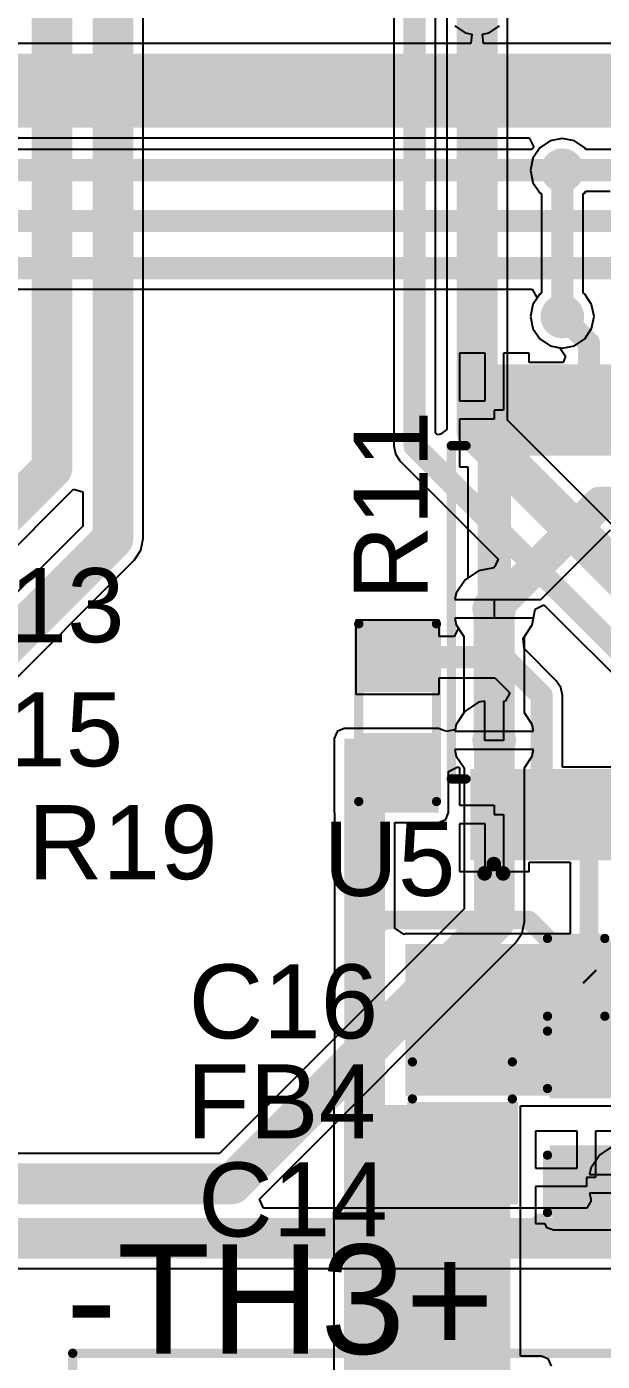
# Model space of a CAD drawing. Header units: millimetres. Extents: x -0.25 to 4.68, y -0.29 to 2.93.
# Drawn here: x 2.084 to 2.395, y 0.409 to 1.129 of the extents above; entities that cross this region are included whole.
import ezdxf

# ---------------------------------------------------------------- set-up
doc = ezdxf.new("R2010")
doc.units = ezdxf.units.MM
doc.header["$MEASUREMENT"] = 0
for name, color, linetype in [('BottomLayer', 5, 'Continuous'), ('BottomSolder', 6, 'Continuous'), ('Mechanical1', 6, 'Continuous'), ('MultiLayer', 9, 'Continuous'), ('PadHoleLayer', 156, 'Continuous'), ('TopLayer', 1, 'Continuous'), ('TopOverlay', 2, 'Continuous'), ('TopPaste', 8, 'Continuous'), ('TopSolder', 216, 'Continuous'), ('ViaHoleLayer', 16, 'Continuous')]:
    doc.layers.add(name, color=color, linetype=linetype)
doc.styles.add('Arial', font='', dxfattribs={"height": 0.2})
doc.styles.get('Arial').set_extended_font_data('Arial')

# ---------------------------------------------------------------- blocks, each defined once
blk = doc.blocks.new('HA0200500000G_28')
at = {"layer": 'BottomLayer'}
h = blk.add_hatch(color=5, dxfattribs=at)
edge = h.paths.add_edge_path()
edge.add_arc((-0.1, 0.15), 0.05118, 0, 360)
h = blk.add_hatch(color=5, dxfattribs=at)
edge = h.paths.add_edge_path()
edge.add_arc((0.1, 0.15), 0.05118, 0, 360)
blk.add_hatch(color=5, dxfattribs=at).paths.add_polyline_path([(-0.15118, -0.09882), (-0.04882, -0.09882), (-0.04882, -0.20118), (-0.15118, -0.20118)])
h = blk.add_hatch(color=5, dxfattribs=at)
edge = h.paths.add_edge_path()
edge.add_arc((0.1, -0.15), 0.05118, 0, 360)
at = {"layer": 'BottomSolder'}
h = blk.add_hatch(color=6, dxfattribs=at)
edge = h.paths.add_edge_path()
edge.add_arc((-0.1, 0.15), 0.05518, 0, 360)
h = blk.add_hatch(color=6, dxfattribs=at)
edge = h.paths.add_edge_path()
edge.add_arc((0.1, 0.15), 0.05518, 0, 360)
blk.add_hatch(color=6, dxfattribs=at).paths.add_polyline_path([(-0.15518, -0.09482), (-0.04482, -0.09482), (-0.04482, -0.20518), (-0.15518, -0.20518)])
h = blk.add_hatch(color=6, dxfattribs=at)
edge = h.paths.add_edge_path()
edge.add_arc((0.1, -0.15), 0.05518, 0, 360)
at = {"layer": 'MultiLayer'}
h = blk.add_hatch(color=9, dxfattribs=at)
edge = h.paths.add_edge_path()
edge.add_arc((-0.1, 0.15), 0.05118, 0, 360)
h = blk.add_hatch(color=9, dxfattribs=at)
edge = h.paths.add_edge_path()
edge.add_arc((0.1, 0.15), 0.05118, 0, 360)
blk.add_hatch(color=9, dxfattribs=at).paths.add_polyline_path([(-0.15118, -0.09882), (-0.04882, -0.09882), (-0.04882, -0.20118), (-0.15118, -0.20118)])
h = blk.add_hatch(color=9, dxfattribs=at)
edge = h.paths.add_edge_path()
edge.add_arc((0.1, -0.15), 0.05118, 0, 360)
at = {"layer": 'PadHoleLayer'}
h = blk.add_hatch(color=156, dxfattribs=at)
edge = h.paths.add_edge_path()
edge.add_arc((-0.1, 0.15), 0.02559, 0, 360)
h = blk.add_hatch(color=156, dxfattribs=at)
edge = h.paths.add_edge_path()
edge.add_arc((0.1, 0.15), 0.02559, 0, 360)
h = blk.add_hatch(color=156, dxfattribs=at)
edge = h.paths.add_edge_path()
edge.add_arc((-0.1, -0.15), 0.02559, 0, 360)
h = blk.add_hatch(color=156, dxfattribs=at)
edge = h.paths.add_edge_path()
edge.add_arc((0.1, -0.15), 0.02559, 0, 360)
at = {"layer": 'TopLayer'}
h = blk.add_hatch(color=1, dxfattribs=at)
edge = h.paths.add_edge_path()
edge.add_arc((-0.1, 0.15), 0.05118, 0, 360)
h = blk.add_hatch(color=1, dxfattribs=at)
edge = h.paths.add_edge_path()
edge.add_arc((0.1, 0.15), 0.05118, 0, 360)
blk.add_hatch(color=1, dxfattribs=at).paths.add_polyline_path([(-0.15118, -0.09882), (-0.04882, -0.09882), (-0.04882, -0.20118), (-0.15118, -0.20118)])
h = blk.add_hatch(color=1, dxfattribs=at)
edge = h.paths.add_edge_path()
edge.add_arc((0.1, -0.15), 0.05118, 0, 360)
at = {"layer": 'TopSolder'}
h = blk.add_hatch(color=216, dxfattribs=at)
edge = h.paths.add_edge_path()
edge.add_arc((-0.1, 0.15), 0.05518, 0, 360)
h = blk.add_hatch(color=216, dxfattribs=at)
edge = h.paths.add_edge_path()
edge.add_arc((0.1, 0.15), 0.05518, 0, 360)
blk.add_hatch(color=216, dxfattribs=at).paths.add_polyline_path([(-0.15518, -0.09482), (-0.04482, -0.09482), (-0.04482, -0.20518), (-0.15518, -0.20518)])
h = blk.add_hatch(color=216, dxfattribs=at)
edge = h.paths.add_edge_path()
edge.add_arc((0.1, -0.15), 0.05518, 0, 360)
at = {"layer": 'TopOverlay', "const_width": 0.005}
for points in [[(-0.301, -0.21), (-0.301, 0.212)], [(-0.301, 0.212), (0.203, 0.212)], [(0.203, -0.315), (0.203, 0.212)], [(-0.301, -0.21), (-0.195, -0.21)], [(-0.195, -0.315), (-0.195, -0.21)], [(-0.195, -0.21), (0.203, -0.21)], [(-0.195, -0.315), (0.203, -0.315)]]:
    blk.add_lwpolyline(points, dxfattribs=at)
at = {"layer": 'TopOverlay', "const_width": 0.0025}
for points in [[(-0.30225, 0.212, 1), (-0.29975, 0.212, 1)], [(-0.30225, 0.212, 1), (-0.29975, 0.212, 1)], [(0.20175, 0.212, 1), (0.20425, 0.212, 1)], [(0.20175, 0.212, 1), (0.20425, 0.212, 1)], [(-0.30225, -0.21, 1), (-0.29975, -0.21, 1)], [(-0.30225, -0.21, 1), (-0.29975, -0.21, 1)], [(-0.19625, -0.21, 1), (-0.19375, -0.21, 1)], [(-0.19625, -0.21, 1), (-0.19375, -0.21, 1)], [(-0.19625, -0.21, 1), (-0.19375, -0.21, 1)], [(0.20175, -0.21, 1), (0.20425, -0.21, 1)], [(-0.19625, -0.315, 1), (-0.19375, -0.315, 1)], [(-0.19625, -0.315, 1), (-0.19375, -0.315, 1)], [(0.20175, -0.315, 1), (0.20425, -0.315, 1)], [(0.20175, -0.315, 1), (0.20425, -0.315, 1)]]:
    blk.add_lwpolyline(points, format="xyb", close=True, dxfattribs=at)
blk = doc.blocks.new('14_TSSOP_49')
at = {"layer": 'TopLayer'}
for points in [[(-0.12992, 0.08563), (-0.08858, 0.08563), (-0.08858, 0.06791), (-0.12992, 0.06791)], [(0.08858, 0.08563), (0.12992, 0.08563), (0.12992, 0.06791), (0.08858, 0.06791)], [(-0.12992, 0.06004), (-0.08858, 0.06004), (-0.08858, 0.04232), (-0.12992, 0.04232)], [(0.08858, 0.06004), (0.12992, 0.06004), (0.12992, 0.04232), (0.08858, 0.04232)], [(-0.12992, 0.03445), (-0.08858, 0.03445), (-0.08858, 0.01673), (-0.12992, 0.01673)], [(0.08858, 0.03445), (0.12992, 0.03445), (0.12992, 0.01673), (0.08858, 0.01673)], [(-0.12992, 0.00886), (-0.08858, 0.00886), (-0.08858, -0.00886), (-0.12992, -0.00886)], [(0.08858, 0.00886), (0.12992, 0.00886), (0.12992, -0.00886), (0.08858, -0.00886)], [(-0.12992, -0.01673), (-0.08858, -0.01673), (-0.08858, -0.03445), (-0.12992, -0.03445)], [(0.08858, -0.01673), (0.12992, -0.01673), (0.12992, -0.03445), (0.08858, -0.03445)], [(-0.12992, -0.04232), (-0.08858, -0.04232), (-0.08858, -0.06004), (-0.12992, -0.06004)], [(0.08858, -0.04232), (0.12992, -0.04232), (0.12992, -0.06004), (0.08858, -0.06004)], [(-0.12992, -0.06791), (-0.08858, -0.06791), (-0.08858, -0.08563), (-0.12992, -0.08563)], [(0.08858, -0.06791), (0.12992, -0.06791), (0.12992, -0.08563), (0.08858, -0.08563)]]:
    blk.add_hatch(color=1, dxfattribs=at).paths.add_polyline_path(points)
at = {"layer": 'TopOverlay'}
blk.add_hatch(color=2, dxfattribs=at).paths.add_polyline_path([(-0.08404, 0.068), (-0.07304, 0.068), (-0.07304, 0.086), (-0.08404, 0.086)])
at = {"layer": 'TopPaste'}
for points in [[(-0.12992, 0.08563), (-0.08858, 0.08563), (-0.08858, 0.06791), (-0.12992, 0.06791)], [(0.08858, 0.08563), (0.12992, 0.08563), (0.12992, 0.06791), (0.08858, 0.06791)], [(-0.12992, 0.06004), (-0.08858, 0.06004), (-0.08858, 0.04232), (-0.12992, 0.04232)], [(0.08858, 0.06004), (0.12992, 0.06004), (0.12992, 0.04232), (0.08858, 0.04232)], [(-0.12992, 0.03445), (-0.08858, 0.03445), (-0.08858, 0.01673), (-0.12992, 0.01673)], [(0.08858, 0.03445), (0.12992, 0.03445), (0.12992, 0.01673), (0.08858, 0.01673)], [(-0.12992, 0.00886), (-0.08858, 0.00886), (-0.08858, -0.00886), (-0.12992, -0.00886)], [(0.08858, 0.00886), (0.12992, 0.00886), (0.12992, -0.00886), (0.08858, -0.00886)], [(-0.12992, -0.01673), (-0.08858, -0.01673), (-0.08858, -0.03445), (-0.12992, -0.03445)], [(0.08858, -0.01673), (0.12992, -0.01673), (0.12992, -0.03445), (0.08858, -0.03445)], [(-0.12992, -0.04232), (-0.08858, -0.04232), (-0.08858, -0.06004), (-0.12992, -0.06004)], [(0.08858, -0.04232), (0.12992, -0.04232), (0.12992, -0.06004), (0.08858, -0.06004)], [(-0.12992, -0.06791), (-0.08858, -0.06791), (-0.08858, -0.08563), (-0.12992, -0.08563)], [(0.08858, -0.06791), (0.12992, -0.06791), (0.12992, -0.08563), (0.08858, -0.08563)]]:
    blk.add_hatch(color=8, dxfattribs=at).paths.add_polyline_path(points)
at = {"layer": 'TopSolder'}
for points in [[(-0.13392, 0.08963), (-0.08458, 0.08963), (-0.08458, 0.06391), (-0.13392, 0.06391)], [(0.08458, 0.08963), (0.13392, 0.08963), (0.13392, 0.06391), (0.08458, 0.06391)], [(-0.13392, 0.06404), (-0.08458, 0.06404), (-0.08458, 0.03832), (-0.13392, 0.03832)], [(0.08458, 0.06404), (0.13392, 0.06404), (0.13392, 0.03832), (0.08458, 0.03832)], [(-0.13392, 0.03845), (-0.08458, 0.03845), (-0.08458, 0.01273), (-0.13392, 0.01273)], [(0.08458, 0.03845), (0.13392, 0.03845), (0.13392, 0.01273), (0.08458, 0.01273)], [(-0.13392, 0.01286), (-0.08458, 0.01286), (-0.08458, -0.01286), (-0.13392, -0.01286)], [(0.08458, 0.01286), (0.13392, 0.01286), (0.13392, -0.01286), (0.08458, -0.01286)], [(-0.13392, -0.01273), (-0.08458, -0.01273), (-0.08458, -0.03845), (-0.13392, -0.03845)], [(0.08458, -0.01273), (0.13392, -0.01273), (0.13392, -0.03845), (0.08458, -0.03845)], [(-0.13392, -0.03832), (-0.08458, -0.03832), (-0.08458, -0.06404), (-0.13392, -0.06404)], [(0.08458, -0.03832), (0.13392, -0.03832), (0.13392, -0.06404), (0.08458, -0.06404)], [(-0.13392, -0.06391), (-0.08458, -0.06391), (-0.08458, -0.08963), (-0.13392, -0.08963)], [(0.08458, -0.06391), (0.13392, -0.06391), (0.13392, -0.08963), (0.08458, -0.08963)]]:
    blk.add_hatch(color=216, dxfattribs=at).paths.add_polyline_path(points)
at = {"layer": 'TopOverlay'}
for points, const_width in [([(-0.09, 0.1), (-0.09, 0.092)], 0.005), ([(-0.09, 0.1), (0.09, 0.1)], 0.005), ([(0.09, 0.1), (0.09, 0.092)], 0.005), ([(-0.141, 0.082), (-0.141, 0.072)], 0.00787), ([(-0.141, 0.082), (-0.136, 0.077)], 0.00787), ([(-0.136, 0.077), (-0.141, 0.072)], 0.00787), ([(-0.09, -0.092), (-0.09, -0.1)], 0.005), ([(0.09, -0.092), (0.09, -0.1)], 0.005), ([(-0.09, -0.1), (0.09, -0.1)], 0.005)]:
    blk.add_lwpolyline(points, dxfattribs=dict(at, const_width=const_width))
for points, const_width in [([(-0.09125, 0.1, 1), (-0.08875, 0.1, 1)], 0.0025), ([(-0.09125, 0.1, 1), (-0.08875, 0.1, 1)], 0.0025), ([(0.08875, 0.1, 1), (0.09125, 0.1, 1)], 0.0025), ([(0.08875, 0.1, 1), (0.09125, 0.1, 1)], 0.0025), ([(-0.09125, 0.092, 1), (-0.08875, 0.092, 1)], 0.0025), ([(0.08875, 0.092, 1), (0.09125, 0.092, 1)], 0.0025), ([(-0.14297, 0.082, 1), (-0.13903, 0.082, 1)], 0.00394), ([(-0.14297, 0.082, 1), (-0.13903, 0.082, 1)], 0.00394), ([(-0.13797, 0.077, 1), (-0.13403, 0.077, 1)], 0.00394), ([(-0.13797, 0.077, 1), (-0.13403, 0.077, 1)], 0.00394), ([(-0.14297, 0.072, 1), (-0.13903, 0.072, 1)], 0.00394), ([(-0.14297, 0.072, 1), (-0.13903, 0.072, 1)], 0.00394), ([(-0.09125, -0.092, 1), (-0.08875, -0.092, 1)], 0.0025), ([(0.08875, -0.092, 1), (0.09125, -0.092, 1)], 0.0025), ([(-0.09125, -0.1, 1), (-0.08875, -0.1, 1)], 0.0025), ([(-0.09125, -0.1, 1), (-0.08875, -0.1, 1)], 0.0025), ([(0.08875, -0.1, 1), (0.09125, -0.1, 1)], 0.0025), ([(0.08875, -0.1, 1), (0.09125, -0.1, 1)], 0.0025)]:
    blk.add_lwpolyline(points, format="xyb", close=True, dxfattribs=dict(at, const_width=const_width))
blk = doc.blocks.new('R___0603_89')
at = {"layer": 'TopLayer'}
for points in [[(-0.015, 0.0175), (-0.015, -0.0175), (-0.045, -0.0175), (-0.045, 0.0175)], [(0.045, 0.0175), (0.045, -0.0175), (0.015, -0.0175), (0.015, 0.0175)]]:
    blk.add_hatch(color=1, dxfattribs=at).paths.add_polyline_path(points)
at = {"layer": 'TopPaste'}
for points in [[(-0.015, 0.0175), (-0.015, -0.0175), (-0.045, -0.0175), (-0.045, 0.0175)], [(0.045, 0.0175), (0.045, -0.0175), (0.015, -0.0175), (0.015, 0.0175)]]:
    blk.add_hatch(color=8, dxfattribs=at).paths.add_polyline_path(points)
at = {"layer": 'TopSolder'}
for points in [[(-0.011, 0.0215), (-0.011, -0.0215), (-0.049, -0.0215), (-0.049, 0.0215)], [(0.049, 0.0215), (0.049, -0.0215), (0.011, -0.0215), (0.011, 0.0215)]]:
    blk.add_hatch(color=216, dxfattribs=at).paths.add_polyline_path(points)
at = {"layer": 'TopOverlay', "const_width": 0.005}
for points in [[(-0.048, 0.021), (0.048, 0.021)], [(-0.048, 0.021), (-0.048, -0.021)], [(0.048, 0.021), (0.048, -0.021)], [(-0.048, -0.021), (0.048, -0.021)]]:
    blk.add_lwpolyline(points, dxfattribs=at)
at = {"layer": 'TopOverlay', "const_width": 0.0025}
for points in [[(-0.04925, 0.021, 1), (-0.04675, 0.021, 1)], [(-0.04925, 0.021, 1), (-0.04675, 0.021, 1)], [(0.04675, 0.021, 1), (0.04925, 0.021, 1)], [(0.04675, 0.021, 1), (0.04925, 0.021, 1)], [(-0.04925, -0.021, 1), (-0.04675, -0.021, 1)], [(-0.04925, -0.021, 1), (-0.04675, -0.021, 1)], [(0.04675, -0.021, 1), (0.04925, -0.021, 1)], [(0.04675, -0.021, 1), (0.04925, -0.021, 1)]]:
    blk.add_lwpolyline(points, format="xyb", close=True, dxfattribs=at)
blk = doc.blocks.new('ZIO_101954_112')
at = {"layer": 'Mechanical1', "const_width": 0.005}
blk.add_lwpolyline([(-0.719, -1.74), (0.719, -1.74)], dxfattribs=at)
blk = doc.blocks.new('I___0805_131')
at = {"layer": 'TopLayer'}
for points in [[(-0.06299, 0.02598), (-0.01575, 0.02598), (-0.01575, -0.02598), (-0.06299, -0.02598)], [(0.01575, 0.02598), (0.06299, 0.02598), (0.06299, -0.02598), (0.01575, -0.02598)]]:
    blk.add_hatch(color=1, dxfattribs=at).paths.add_polyline_path(points)
at = {"layer": 'TopPaste'}
for points in [[(-0.06299, 0.02598), (-0.01575, 0.02598), (-0.01575, -0.02598), (-0.06299, -0.02598)], [(0.01575, 0.02598), (0.06299, 0.02598), (0.06299, -0.02598), (0.01575, -0.02598)]]:
    blk.add_hatch(color=8, dxfattribs=at).paths.add_polyline_path(points)
at = {"layer": 'TopSolder'}
for points in [[(-0.06699, 0.02998), (-0.01175, 0.02998), (-0.01175, -0.02998), (-0.06699, -0.02998)], [(0.01175, 0.02998), (0.06699, 0.02998), (0.06699, -0.02998), (0.01175, -0.02998)]]:
    blk.add_hatch(color=216, dxfattribs=at).paths.add_polyline_path(points)
at = {"layer": 'TopOverlay', "const_width": 0.005}
for points in [[(-0.01, 0.027), (0.01, 0.027)], [(-0.01, -0.027), (0.01, -0.027)]]:
    blk.add_lwpolyline(points, dxfattribs=at)
at = {"layer": 'TopOverlay', "const_width": 0.0025}
for points in [[(-0.01125, 0.027, 1), (-0.00875, 0.027, 1)], [(0.00875, 0.027, 1), (0.01125, 0.027, 1)], [(-0.01125, -0.027, 1), (-0.00875, -0.027, 1)], [(0.00875, -0.027, 1), (0.01125, -0.027, 1)]]:
    blk.add_lwpolyline(points, format="xyb", close=True, dxfattribs=at)
blk = doc.blocks.new('C___0603_201')
at = {"layer": 'TopLayer'}
for points in [[(-0.015, 0.0175), (-0.015, -0.0175), (-0.045, -0.0175), (-0.045, 0.0175)], [(0.045, 0.0175), (0.045, -0.0175), (0.015, -0.0175), (0.015, 0.0175)]]:
    blk.add_hatch(color=1, dxfattribs=at).paths.add_polyline_path(points)
at = {"layer": 'TopPaste'}
for points in [[(-0.015, 0.0175), (-0.015, -0.0175), (-0.045, -0.0175), (-0.045, 0.0175)], [(0.045, 0.0175), (0.045, -0.0175), (0.015, -0.0175), (0.015, 0.0175)]]:
    blk.add_hatch(color=8, dxfattribs=at).paths.add_polyline_path(points)
at = {"layer": 'TopSolder'}
for points in [[(-0.01264, 0.01986), (-0.01264, -0.01986), (-0.04736, -0.01986), (-0.04736, 0.01986)], [(0.04736, 0.01986), (0.04736, -0.01986), (0.01264, -0.01986), (0.01264, 0.01986)]]:
    blk.add_hatch(color=216, dxfattribs=at).paths.add_polyline_path(points)
at = {"layer": 'TopOverlay', "const_width": 0.005}
for points in [[(-0.049, -0.021), (-0.049, 0.021)], [(-0.049, 0.021), (-0.018, 0.021)], [(0.018, 0.021), (0.049, 0.021)], [(0.049, -0.021), (0.049, 0.021)], [(-0.049, -0.021), (-0.018, -0.021)], [(0.018, -0.021), (0.049, -0.021)]]:
    blk.add_lwpolyline(points, dxfattribs=at)
at = {"layer": 'TopOverlay', "const_width": 0.0025}
for points in [[(-0.05025, 0.021, 1), (-0.04775, 0.021, 1)], [(-0.05025, 0.021, 1), (-0.04775, 0.021, 1)], [(-0.01925, 0.021, 1), (-0.01675, 0.021, 1)], [(0.01675, 0.021, 1), (0.01925, 0.021, 1)], [(0.04775, 0.021, 1), (0.05025, 0.021, 1)], [(0.04775, 0.021, 1), (0.05025, 0.021, 1)], [(-0.05025, -0.021, 1), (-0.04775, -0.021, 1)], [(-0.05025, -0.021, 1), (-0.04775, -0.021, 1)], [(-0.01925, -0.021, 1), (-0.01675, -0.021, 1)], [(0.01675, -0.021, 1), (0.01925, -0.021, 1)], [(0.04775, -0.021, 1), (0.05025, -0.021, 1)], [(0.04775, -0.021, 1), (0.05025, -0.021, 1)]]:
    blk.add_lwpolyline(points, format="xyb", close=True, dxfattribs=at)
blk = doc.blocks.new('C___0603_203')
at = {"layer": 'TopLayer'}
for points in [[(-0.015, 0.0175), (-0.015, -0.0175), (-0.045, -0.0175), (-0.045, 0.0175)], [(0.045, 0.0175), (0.045, -0.0175), (0.015, -0.0175), (0.015, 0.0175)]]:
    blk.add_hatch(color=1, dxfattribs=at).paths.add_polyline_path(points)
at = {"layer": 'TopPaste'}
for points in [[(-0.015, 0.0175), (-0.015, -0.0175), (-0.045, -0.0175), (-0.045, 0.0175)], [(0.045, 0.0175), (0.045, -0.0175), (0.015, -0.0175), (0.015, 0.0175)]]:
    blk.add_hatch(color=8, dxfattribs=at).paths.add_polyline_path(points)
at = {"layer": 'TopSolder'}
for points in [[(-0.01264, 0.01986), (-0.01264, -0.01986), (-0.04736, -0.01986), (-0.04736, 0.01986)], [(0.04736, 0.01986), (0.04736, -0.01986), (0.01264, -0.01986), (0.01264, 0.01986)]]:
    blk.add_hatch(color=216, dxfattribs=at).paths.add_polyline_path(points)
at = {"layer": 'TopOverlay', "const_width": 0.005}
for points in [[(-0.049, 0.021), (-0.049, -0.021)], [(-0.049, 0.021), (-0.018, 0.021)], [(0.018, 0.021), (0.049, 0.021)], [(0.049, 0.021), (0.049, -0.021)], [(-0.049, -0.021), (-0.018, -0.021)], [(0.018, -0.021), (0.049, -0.021)]]:
    blk.add_lwpolyline(points, dxfattribs=at)
at = {"layer": 'TopOverlay', "const_width": 0.0025}
for points in [[(-0.05025, 0.021, 1), (-0.04775, 0.021, 1)], [(-0.05025, 0.021, 1), (-0.04775, 0.021, 1)], [(-0.01925, 0.021, 1), (-0.01675, 0.021, 1)], [(0.01675, 0.021, 1), (0.01925, 0.021, 1)], [(0.04775, 0.021, 1), (0.05025, 0.021, 1)], [(0.04775, 0.021, 1), (0.05025, 0.021, 1)], [(-0.05025, -0.021, 1), (-0.04775, -0.021, 1)], [(-0.05025, -0.021, 1), (-0.04775, -0.021, 1)], [(-0.01925, -0.021, 1), (-0.01675, -0.021, 1)], [(0.01675, -0.021, 1), (0.01925, -0.021, 1)], [(0.04775, -0.021, 1), (0.05025, -0.021, 1)], [(0.04775, -0.021, 1), (0.05025, -0.021, 1)]]:
    blk.add_lwpolyline(points, format="xyb", close=True, dxfattribs=at)

msp = doc.modelspace()

# ---------------------------------------------------------------- hatches: boundary and pattern name
at = {"layer": 'BottomLayer'}
h = msp.add_hatch(color=5, dxfattribs=at)
edge = h.paths.add_edge_path()
edge.add_arc((2.37382, 1.05195), 0.01181, 0, 360)
h = msp.add_hatch(color=5, dxfattribs=at)
edge = h.paths.add_edge_path()
edge.add_arc((2.37382, 0.97295), 0.01181, 0, 360)
h = msp.add_hatch(color=5, dxfattribs=at)
edge = h.paths.add_edge_path()
edge.add_arc((2.337, 0.815), 0.01181, 0, 360)
h = msp.add_hatch(color=5, dxfattribs=at)
edge = h.paths.add_edge_path()
edge.add_arc((2.337, 0.744), 0.01181, 0, 360)
at = {"layer": 'BottomSolder'}
h = msp.add_hatch(color=6, dxfattribs=at)
edge = h.paths.add_edge_path()
edge.add_arc((2.37382, 1.05195), 0.00591, 0, 360)
h = msp.add_hatch(color=6, dxfattribs=at)
edge = h.paths.add_edge_path()
edge.add_arc((2.37382, 0.97295), 0.00591, 0, 360)
h = msp.add_hatch(color=6, dxfattribs=at)
edge = h.paths.add_edge_path()
edge.add_arc((2.337, 0.815), 0.00591, 0, 360)
h = msp.add_hatch(color=6, dxfattribs=at)
edge = h.paths.add_edge_path()
edge.add_arc((2.337, 0.744), 0.00591, 0, 360)
at = {"layer": 'TopLayer'}
h = msp.add_hatch(color=1, dxfattribs=at)
edge = h.paths.add_edge_path()
edge.add_arc((2.37382, 1.05195), 0.01181, 0, 360)
h = msp.add_hatch(color=1, dxfattribs=at)
edge = h.paths.add_edge_path()
edge.add_arc((2.37382, 0.97295), 0.01181, 0, 360)
h = msp.add_hatch(color=1, dxfattribs=at)
edge = h.paths.add_edge_path()
edge.add_arc((2.337, 0.815), 0.01181, 0, 360)
h = msp.add_hatch(color=1, dxfattribs=at)
edge = h.paths.add_edge_path()
edge.add_arc((2.337, 0.744), 0.01181, 0, 360)
for points in [[(2.256, 0.705), (2.307, 0.705), (2.307, 0.745), (2.256, 0.745)], [(2.41, 0.634), (2.289, 0.634), (2.289, 0.552), (2.41, 0.552)], [(2.34582, 0.54695), (2.25582, 0.54695), (2.25582, 0.29895), (2.34582, 0.29895)], [(2.369, 0.48495), (2.465, 0.48495), (2.465, 0.52495), (2.369, 0.52495)]]:
    msp.add_hatch(color=1, dxfattribs=at).paths.add_polyline_path(points)
at = {"layer": 'TopSolder'}
h = msp.add_hatch(color=216, dxfattribs=at)
edge = h.paths.add_edge_path()
edge.add_arc((2.37382, 1.05195), 0.00591, 0, 360)
h = msp.add_hatch(color=216, dxfattribs=at)
edge = h.paths.add_edge_path()
edge.add_arc((2.37382, 0.97295), 0.00591, 0, 360)
h = msp.add_hatch(color=216, dxfattribs=at)
edge = h.paths.add_edge_path()
edge.add_arc((2.337, 0.815), 0.00591, 0, 360)
h = msp.add_hatch(color=216, dxfattribs=at)
edge = h.paths.add_edge_path()
edge.add_arc((2.337, 0.744), 0.00591, 0, 360)
at = {"layer": 'ViaHoleLayer'}
h = msp.add_hatch(color=16, dxfattribs=at)
edge = h.paths.add_edge_path()
edge.add_arc((2.37382, 1.05195), 0.00591, 0, 360)
h = msp.add_hatch(color=16, dxfattribs=at)
edge = h.paths.add_edge_path()
edge.add_arc((2.37382, 0.97295), 0.00591, 0, 360)
h = msp.add_hatch(color=16, dxfattribs=at)
edge = h.paths.add_edge_path()
edge.add_arc((2.337, 0.815), 0.00591, 0, 360)
h = msp.add_hatch(color=16, dxfattribs=at)
edge = h.paths.add_edge_path()
edge.add_arc((2.337, 0.744), 0.00591, 0, 360)

# ---------------------------------------------------------------- linework, layer by layer
at = {"layer": 'BottomLayer'}
for p, q in [((2.14731, 0.853), (2.14731, 1.23884)), ((2.28278, 1.18228), (2.28278, 0.903)), ((2.30522, 0.91006), (2.30522, 1.18228)), ((2.31151, 1.13784), (2.31151, 0.91185)), ((2.34414, 0.91693), (2.34414, 1.13784)), ((2.36726, 1.06778), (2.3617, 1.06407)), ((2.37382, 1.06909), (2.36726, 1.06778)), ((2.38038, 1.06778), (2.37382, 1.06909)), ((2.38594, 1.06407), (2.38038, 1.06778)), ((2.3617, 1.06407), (2.35799, 1.05851)), ((2.38655, 1.06316), (2.38594, 1.06407)), ((2.60682, 1.06316), (2.38655, 1.06316)), ((2.35799, 1.05851), (2.35668, 1.05195)), ((2.35668, 1.05195), (2.35799, 1.04539)), ((2.35799, 1.04539), (2.3617, 1.03983)), ((2.3617, 1.03983), (2.36261, 1.03922)), ((2.36261, 1.03922), (2.36261, 0.98567)), ((2.38504, 1.03922), (2.38594, 1.03983)), ((2.38504, 0.98567), (2.38504, 1.03922)), ((2.38594, 1.03983), (2.38655, 1.04073)), ((2.38655, 1.04073), (2.39968, 1.04073)), ((2.3617, 0.98507), (2.35799, 0.97951)), ((2.36261, 0.98567), (2.3617, 0.98507)), ((2.38594, 0.98507), (2.38504, 0.98567)), ((2.38966, 0.97951), (2.38594, 0.98507)), ((2.35799, 0.97951), (2.35668, 0.97295)), ((2.39096, 0.97295), (2.38966, 0.97951)), ((2.35668, 0.97295), (2.35799, 0.96639)), ((2.35799, 0.96639), (2.3617, 0.96083)), ((2.38594, 0.96083), (2.38966, 0.96639)), ((2.38966, 0.96639), (2.39096, 0.97295)), ((2.3617, 0.96083), (2.36726, 0.95711)), ((2.38038, 0.95711), (2.38594, 0.96083)), ((2.36726, 0.95711), (2.37382, 0.95581)), ((2.37382, 0.95581), (2.38038, 0.95711)), ((2.45376, 0.80731), (2.34414, 0.91693)), ((2.30662, 0.90911), (2.30522, 0.91006)), ((2.30794, 0.9094), (2.30662, 0.90911)), ((2.31151, 0.91185), (2.30794, 0.9094)), ((2.28278, 0.903), (2.28278, 0.903)), ((2.28278, 0.903), (2.28364, 0.89871)), ((2.28364, 0.89871), (2.28607, 0.89507)), ((2.28607, 0.89507), (2.33925, 0.84189)), ((2.10954, 0.87946), (2.10969, 0.87969)), ((2.10969, 0.87969), (2.11469, 0.87817)), ((2.03847, 0.8084), (2.10954, 0.87946)), ((2.11469, 0.87817), (2.11469, 0.85976)), ((2.11469, 0.85976), (1.9864, 0.73147)), ((2.14607, 0.84676), (2.14731, 0.853)), ((2.14254, 0.84146), (2.14607, 0.84676)), ((2.00947, 0.7084), (2.14254, 0.84146)), ((2.33686, 0.83721), (2.32849, 0.83555)), ((2.33729, 0.83785), (2.33686, 0.83721)), ((2.33925, 0.84189), (2.33729, 0.83785)), ((2.32128, 0.83072), (2.31645, 0.82351)), ((2.32849, 0.83555), (2.32128, 0.83072)), ((2.31645, 0.82351), (2.31576, 0.82)), ((2.31576, 0.82), (2.337, 0.82)), ((2.337, 0.82), (2.337, 0.81)), ((2.35755, 0.80649), (2.35921, 0.81486)), ((2.35921, 0.81486), (2.35985, 0.81529)), ((2.35985, 0.81529), (2.36389, 0.81725)), ((2.36389, 0.81725), (2.47507, 0.70607)), ((2.337, 0.81), (2.31576, 0.81)), ((2.31576, 0.81), (2.31645, 0.80649)), ((2.31645, 0.80649), (2.32069, 0.80016)), ((2.35331, 0.80016), (2.35755, 0.80649)), ((2.32069, 0.80016), (2.32069, 0.75884)), ((2.35331, 0.75884), (2.35331, 0.80016)), ((2.32069, 0.75884), (2.31645, 0.75251)), ((2.35755, 0.75251), (2.35331, 0.75884)), ((2.31645, 0.75251), (2.31576, 0.749)), ((2.35824, 0.749), (2.35755, 0.75251)), ((2.31576, 0.749), (2.35824, 0.749)), ((2.35824, 0.739), (2.31576, 0.739)), ((2.31576, 0.739), (2.31645, 0.73549)), ((2.31645, 0.73549), (2.32074, 0.72908)), ((2.35336, 0.72923), (2.35755, 0.73549)), ((2.35755, 0.73549), (2.35824, 0.739)), ((2.32074, 0.72908), (2.32074, 0.65293)), ((2.35336, 0.64618), (2.35336, 0.72923)), ((2.32074, 0.65293), (2.18857, 0.52076)), ((2.35212, 0.63993), (2.35336, 0.64618)), ((2.21021, 0.49626), (2.34859, 0.63464)), ((2.34859, 0.63464), (2.35212, 0.63993)), ((2.18857, 0.52076), (2.01096, 0.52076)), ((2.3941, 0.52017), (2.38928, 0.51296)), ((2.40131, 0.52499), (2.3941, 0.52017)), ((2.38928, 0.51296), (2.38858, 0.50945)), ((2.38858, 0.50945), (2.40482, 0.50945)), ((2.43107, 0.49945), (2.38858, 0.49945)), ((2.38858, 0.49945), (2.38921, 0.49626)), ((2.21228, 0.49126), (2.21021, 0.49626)), ((2.3871, 0.49126), (2.21228, 0.49126)), ((2.38919, 0.49518), (2.3871, 0.49126)), ((2.38921, 0.49626), (2.38919, 0.49518)), ((2.0029, 0.45864), (3.22484, 0.45864))]:
    msp.add_line(p, q, dxfattribs=at)
for points, const_width in [([(2.131, 0.853), (2.131, 1.243)], 0.022), ([(2.294, 0.903), (2.294, 1.195)], 0.012), ([(2.098, 0.891), (2.098, 1.16458)], 0.022), ([(2.32782, 0.91018), (2.32782, 1.142)], 0.022), ([(2.37382, 0.97295), (2.37382, 1.05195)], 0.012), ([(2.37382, 1.05195), (2.60682, 1.05195)], 0.012), ([(2.32782, 0.91018), (2.447, 0.791)], 0.022), ([(2.294, 0.903), (2.483, 0.714)], 0.012), ([(2.024, 0.817), (2.098, 0.891)], 0.022), ([(1.995, 0.717), (2.131, 0.853)], 0.022), ([(2.337, 0.744), (2.337, 0.815)], 0.022), ([(2.337, 0.744), (2.33705, 0.74395)], 0.022), ([(2.33705, 0.64618), (2.33705, 0.74395)], 0.022), ([(2.19532, 0.50445), (2.33705, 0.64618)], 0.022), ([(1.77582, 0.50445), (2.19532, 0.50445)], 0.022), ([(1.99905, 0.47495), (2.72605, 0.47495)], 0.022)]:
    msp.add_lwpolyline(points, dxfattribs=dict(at, const_width=const_width))
for points, const_width in [([(2.37082, 1.05195, 1), (2.37682, 1.05195, 1)], 0.006), ([(2.37082, 1.05195, 1), (2.37682, 1.05195, 1)], 0.006), ([(2.37082, 0.97295, 1), (2.37682, 0.97295, 1)], 0.006), ([(2.32232, 0.91018, 1), (2.33332, 0.91018, 1)], 0.011), ([(2.32232, 0.91018, 1), (2.33332, 0.91018, 1)], 0.011), ([(2.291, 0.903, 1), (2.297, 0.903, 1)], 0.006), ([(2.291, 0.903, 1), (2.297, 0.903, 1)], 0.006), ([(2.0925, 0.891, 1), (2.1035, 0.891, 1)], 0.011), ([(2.0925, 0.891, 1), (2.1035, 0.891, 1)], 0.011), ([(2.1255, 0.853, 1), (2.1365, 0.853, 1)], 0.011), ([(2.1255, 0.853, 1), (2.1365, 0.853, 1)], 0.011), ([(2.3315, 0.815, 1), (2.3425, 0.815, 1)], 0.011), ([(2.3315, 0.744, 1), (2.3425, 0.744, 1)], 0.011), ([(2.3315, 0.744, 1), (2.3425, 0.744, 1)], 0.011), ([(2.33155, 0.74395, 1), (2.34255, 0.74395, 1)], 0.011), ([(2.33155, 0.74395, 1), (2.34255, 0.74395, 1)], 0.011), ([(2.33155, 0.64618, 1), (2.34255, 0.64618, 1)], 0.011), ([(2.33155, 0.64618, 1), (2.34255, 0.64618, 1)], 0.011), ([(2.18982, 0.50445, 1), (2.20082, 0.50445, 1)], 0.011), ([(2.18982, 0.50445, 1), (2.20082, 0.50445, 1)], 0.011)]:
    msp.add_lwpolyline(points, format="xyb", close=True, dxfattribs=dict(at, const_width=const_width))
at = {"layer": 'TopLayer'}
for p, q in [((2.3157, 1.12988), (2.32126, 1.12616)), ((2.32126, 1.12616), (2.32491, 1.12544)), ((2.32491, 1.12544), (2.32442, 1.12044)), ((2.33073, 1.12544), (2.33438, 1.12616)), ((2.33122, 1.12044), (2.33073, 1.12544)), ((2.33438, 1.12616), (2.33994, 1.12988)), ((2.32442, 1.12044), (2.05549, 1.12044)), ((2.435, 1.12044), (2.33122, 1.12044)), ((2.03, 1.06946), (2.35592, 1.06946)), ((2.35592, 1.06946), (2.35842, 1.06446)), ((2.35745, 1.06316), (1.94296, 1.06316)), ((2.35842, 1.06446), (2.35745, 1.06316)), ((1.97458, 0.98778), (2.3575, 0.98778)), ((2.3575, 0.98778), (2.36018, 0.98278)), ((2.36018, 0.98278), (2.35799, 0.97951)), ((2.35799, 0.97951), (2.35668, 0.97295)), ((2.35668, 0.97295), (2.35799, 0.96639)), ((2.35799, 0.96639), (2.3617, 0.96083)), ((2.3617, 0.96083), (2.36726, 0.95711)), ((2.33205, 0.95308), (2.31819, 0.95308)), ((2.31819, 0.95308), (2.31819, 0.92741)), ((2.33205, 0.92741), (2.33205, 0.95308)), ((2.35591, 0.95308), (2.34205, 0.95308)), ((2.34205, 0.95308), (2.34205, 0.92241)), ((2.35591, 0.94808), (2.35591, 0.95308)), ((2.36726, 0.95711), (2.37252, 0.95607)), ((2.37252, 0.95607), (2.37548, 0.95143)), ((2.37434, 0.94808), (2.35591, 0.94808)), ((2.37548, 0.95143), (2.37434, 0.94808)), ((2.31819, 0.92741), (2.33205, 0.92741)), ((2.33705, 0.91741), (2.31819, 0.91741)), ((2.31819, 0.91741), (2.31819, 0.89174)), ((2.34205, 0.92241), (2.33705, 0.92241)), ((2.33705, 0.92241), (2.33705, 0.91741)), ((2.31819, 0.89174), (2.32278, 0.89174)), ((2.32278, 0.89174), (2.32278, 0.83173)), ((2.36219, 0.82), (2.39986, 0.85767)), ((2.32128, 0.83072), (2.31645, 0.82351)), ((2.32278, 0.83173), (2.32128, 0.83072)), ((2.31645, 0.82351), (2.31576, 0.82)), ((2.31576, 0.82), (2.36219, 0.82)), ((2.30732, 0.80895), (2.26232, 0.80895)), ((2.26232, 0.80895), (2.26232, 0.76895)), ((2.30732, 0.80016), (2.30732, 0.80895)), ((2.35824, 0.81), (2.31576, 0.81)), ((2.31576, 0.81), (2.31645, 0.80649)), ((2.35755, 0.80649), (2.35824, 0.81)), ((2.31773, 0.80457), (2.31538, 0.80016)), ((2.31645, 0.80649), (2.31773, 0.80457)), ((2.35272, 0.79928), (2.35755, 0.80649)), ((2.31538, 0.80016), (2.30732, 0.80016)), ((2.35322, 0.79359), (2.35272, 0.79928)), ((2.37057, 0.77624), (2.35322, 0.79359)), ((2.30732, 0.76895), (2.30732, 0.77773)), ((2.30732, 0.77773), (2.33736, 0.77773)), ((2.33736, 0.77773), (2.34543, 0.76966)), ((2.373, 0.7726), (2.37057, 0.77624)), ((2.37057, 0.77624), (2.37057, 0.77624)), ((2.37386, 0.76831), (2.373, 0.7726)), ((2.26232, 0.76895), (2.30732, 0.76895)), ((2.32849, 0.76455), (2.32128, 0.75972)), ((2.332, 0.76524), (2.32849, 0.76455)), ((2.332, 0.744), (2.332, 0.76524)), ((2.34297, 0.76505), (2.342, 0.76524)), ((2.342, 0.76524), (2.342, 0.744)), ((2.34543, 0.76966), (2.34297, 0.76505)), ((2.37386, 0.72958), (2.37386, 0.76831)), ((2.37386, 0.76831), (2.37386, 0.76831)), ((2.32128, 0.75972), (2.31645, 0.75251)), ((2.256, 0.75041), (2.25217, 0.74883)), ((2.307, 0.75041), (2.256, 0.75041)), ((2.31064, 0.7489), (2.307, 0.75041)), ((2.31645, 0.75251), (2.31589, 0.74967)), ((2.25217, 0.74883), (2.25059, 0.745)), ((2.25059, 0.745), (2.25059, 0.705)), ((2.31087, 0.74883), (2.31064, 0.7489)), ((2.31589, 0.74967), (2.31087, 0.74883)), ((2.342, 0.744), (2.332, 0.744)), ((2.31241, 0.72713), (2.31741, 0.72965)), ((2.31741, 0.72965), (2.31819, 0.72907)), ((2.31819, 0.72907), (2.31819, 0.70891)), ((2.47573, 0.72958), (2.37386, 0.72958)), ((2.31241, 0.705), (2.31241, 0.72713)), ((2.31819, 0.70891), (2.33705, 0.70891)), ((2.33705, 0.70891), (2.33705, 0.70391)), ((2.25059, 0.705), (2.25069, 0.70476)), ((2.25069, 0.70476), (2.25069, 0.54761)), ((2.28331, 0.64247), (2.28331, 0.69959)), ((2.28331, 0.69959), (2.307, 0.69959)), ((2.307, 0.69959), (2.31083, 0.70117)), ((2.31083, 0.70117), (2.31241, 0.705)), ((2.33705, 0.70391), (2.34205, 0.70391)), ((2.34205, 0.70391), (2.34205, 0.67324)), ((2.33205, 0.69891), (2.31819, 0.69891)), ((2.31819, 0.69891), (2.31819, 0.67324)), ((2.33205, 0.67324), (2.33205, 0.69891)), ((2.35591, 0.67324), (2.35591, 0.67824)), ((2.35591, 0.67824), (2.37804, 0.67824)), ((2.37804, 0.67824), (2.37804, 0.63941)), ((2.31819, 0.67324), (2.33205, 0.67324)), ((2.34205, 0.67324), (2.35591, 0.67324)), ((2.28831, 0.63913), (2.28331, 0.64247)), ((2.289, 0.63941), (2.28831, 0.63913)), ((2.37804, 0.63941), (2.289, 0.63941)), ((2.25069, 0.54761), (2.25041, 0.54695)), ((2.25041, 0.54695), (2.25041, 0.35007)), ((2.35123, 0.41136), (2.35123, 0.54659)), ((2.35123, 0.54659), (2.41, 0.54659)), ((2.38182, 0.53295), (2.35932, 0.53295)), ((2.35932, 0.53295), (2.35932, 0.51295)), ((2.38182, 0.51295), (2.38182, 0.53295)), ((2.41432, 0.53295), (2.39182, 0.53295)), ((2.39182, 0.53295), (2.39182, 0.50795)), ((2.35932, 0.51295), (2.38182, 0.51295)), ((2.39182, 0.50795), (2.38682, 0.50795)), ((2.38682, 0.50795), (2.38682, 0.50295)), ((2.38682, 0.50295), (2.35932, 0.50295)), ((2.35932, 0.50295), (2.35932, 0.48295)), ((2.35932, 0.48295), (2.36442, 0.48295)), ((2.36442, 0.48295), (2.36518, 0.48112)), ((2.36518, 0.48112), (2.369, 0.47954)), ((2.369, 0.47954), (2.465, 0.47954)), ((2.36262, 0.41136), (2.35123, 0.41136)), ((2.36645, 0.40978), (2.36262, 0.41136)), ((2.36803, 0.40595), (2.36645, 0.40978))]:
    msp.add_line(p, q, dxfattribs=at)
for points, const_width in [([(2.03, 1.09495), (2.435, 1.09495)], 0.04), ([(1.81044, 1.05195), (2.37382, 1.05195)], 0.012), ([(1.81922, 1.02454), (2.41382, 1.02454)], 0.012), ([(1.96187, 0.999), (2.439, 0.999)], 0.012), ([(2.37382, 0.97295), (2.38823, 0.95854)], 0.012), ([(2.38823, 0.92241), (2.38823, 0.95854)], 0.012), ([(2.38823, 0.90941), (2.38823, 0.92241)], 0.012), ([(2.33705, 0.81505), (2.33705, 0.90941)], 0.018), ([(2.33705, 0.81505), (2.39395, 0.87195)], 0.018), ([(2.39395, 0.87195), (2.544, 0.87195)], 0.018), ([(2.337, 0.815), (2.33705, 0.81505)], 0.018), ([(2.28482, 0.78895), (2.342, 0.78895)], 0.012), ([(2.342, 0.78895), (2.36264, 0.76831)], 0.012), ([(2.36264, 0.69091), (2.36264, 0.76831)], 0.012), ([(2.337, 0.744), (2.33703, 0.74397)], 0.018), ([(2.33703, 0.70393), (2.33703, 0.74397)], 0.018), ([(2.267, 0.71363), (2.28232, 0.72895)], 0.022), ([(2.28232, 0.72895), (2.28482, 0.72895)], 0.022), ([(2.267, 0.54618), (2.267, 0.71363)], 0.022), ([(2.33703, 0.70393), (2.33705, 0.70391)], 0.018), ([(2.38823, 0.61677), (2.38823, 0.70391)], 0.01), ([(2.38823, 0.61677), (2.389, 0.616)], 0.01), ([(2.27989, 0.53329), (2.30484, 0.53329)], 0.022), ([(2.30484, 0.53329), (2.31612, 0.522)], 0.022), ([(2.31612, 0.52125), (2.31612, 0.522)], 0.022)]:
    msp.add_lwpolyline(points, dxfattribs=dict(at, const_width=const_width))
for points, const_width in [([(2.37082, 1.05195, 1), (2.37682, 1.05195, 1)], 0.006), ([(2.37082, 0.97295, 1), (2.37682, 0.97295, 1)], 0.006), ([(2.38523, 0.95854, 1), (2.39123, 0.95854, 1)], 0.006), ([(2.38523, 0.95854, 1), (2.39123, 0.95854, 1)], 0.006), ([(2.38523, 0.92241, 1), (2.39123, 0.92241, 1)], 0.006), ([(2.38523, 0.92241, 1), (2.39123, 0.92241, 1)], 0.006), ([(2.33255, 0.90941, 1), (2.34155, 0.90941, 1)], 0.009), ([(2.38523, 0.90941, 1), (2.39123, 0.90941, 1)], 0.006), ([(2.38945, 0.87195, 1), (2.39845, 0.87195, 1)], 0.009), ([(2.38945, 0.87195, 1), (2.39845, 0.87195, 1)], 0.009), ([(2.3325, 0.815, 1), (2.3415, 0.815, 1)], 0.009), ([(2.33255, 0.81505, 1), (2.34155, 0.81505, 1)], 0.009), ([(2.33255, 0.81505, 1), (2.34155, 0.81505, 1)], 0.009), ([(2.33255, 0.81505, 1), (2.34155, 0.81505, 1)], 0.009), ([(2.28182, 0.78895, 1), (2.28782, 0.78895, 1)], 0.006), ([(2.339, 0.78895, 1), (2.345, 0.78895, 1)], 0.006), ([(2.339, 0.78895, 1), (2.345, 0.78895, 1)], 0.006), ([(2.35964, 0.76831, 1), (2.36564, 0.76831, 1)], 0.006), ([(2.35964, 0.76831, 1), (2.36564, 0.76831, 1)], 0.006), ([(2.3325, 0.744, 1), (2.3415, 0.744, 1)], 0.009), ([(2.33253, 0.74397, 1), (2.34153, 0.74397, 1)], 0.009), ([(2.33253, 0.74397, 1), (2.34153, 0.74397, 1)], 0.009), ([(2.27682, 0.72895, 1), (2.28782, 0.72895, 1)], 0.011), ([(2.27682, 0.72895, 1), (2.28782, 0.72895, 1)], 0.011), ([(2.27932, 0.72895, 1), (2.29032, 0.72895, 1)], 0.011), ([(2.2615, 0.71363, 1), (2.2725, 0.71363, 1)], 0.011), ([(2.2615, 0.71363, 1), (2.2725, 0.71363, 1)], 0.011), ([(2.33253, 0.70393, 1), (2.34153, 0.70393, 1)], 0.009), ([(2.33253, 0.70393, 1), (2.34153, 0.70393, 1)], 0.009), ([(2.33255, 0.70391, 1), (2.34155, 0.70391, 1)], 0.009), ([(2.38573, 0.70391, 1), (2.39073, 0.70391, 1)], 0.005), ([(2.35964, 0.69091, 1), (2.36564, 0.69091, 1)], 0.006), ([(2.38573, 0.61677, 1), (2.39073, 0.61677, 1)], 0.005), ([(2.38573, 0.61677, 1), (2.39073, 0.61677, 1)], 0.005), ([(2.3865, 0.616, 1), (2.3915, 0.616, 1)], 0.005), ([(2.2615, 0.54618, 1), (2.2725, 0.54618, 1)], 0.011), ([(2.27439, 0.53329, 1), (2.28539, 0.53329, 1)], 0.011), ([(2.29934, 0.53329, 1), (2.31034, 0.53329, 1)], 0.011), ([(2.29934, 0.53329, 1), (2.31034, 0.53329, 1)], 0.011), ([(2.31062, 0.522, 1), (2.32162, 0.522, 1)], 0.011), ([(2.31062, 0.522, 1), (2.32162, 0.522, 1)], 0.011), ([(2.31062, 0.52125, 1), (2.32162, 0.52125, 1)], 0.011)]:
    msp.add_lwpolyline(points, format="xyb", close=True, dxfattribs=dict(at, const_width=const_width))
at = {"layer": 'TopOverlay', "const_width": 0.01}
for points in [[(2.26895, 0.639), (2.27695, 0.647)], [(2.27695, 0.647), (2.35582, 0.647)], [(2.35582, 0.647), (2.36582, 0.637)], [(2.26895, 0.622), (2.26895, 0.639)], [(2.35365, 0.475), (2.36215, 0.4835)], [(2.29065, 0.475), (2.35365, 0.475)]]:
    msp.add_lwpolyline(points, dxfattribs=at)
at = {"layer": 'TopOverlay', "const_width": 0.005}
for points in [[(2.27445, 0.647, 1), (2.27945, 0.647, 1)], [(2.27445, 0.647, 1), (2.27945, 0.647, 1)], [(2.35332, 0.647, 1), (2.35832, 0.647, 1)], [(2.35332, 0.647, 1), (2.35832, 0.647, 1)], [(2.26645, 0.639, 1), (2.27145, 0.639, 1)], [(2.26645, 0.639, 1), (2.27145, 0.639, 1)], [(2.36332, 0.637, 1), (2.36832, 0.637, 1)], [(2.26645, 0.622, 1), (2.27145, 0.622, 1)], [(2.35965, 0.4835, 1), (2.36465, 0.4835, 1)], [(2.28815, 0.475, 1), (2.29315, 0.475, 1)], [(2.35115, 0.475, 1), (2.35615, 0.475, 1)], [(2.35115, 0.475, 1), (2.35615, 0.475, 1)]]:
    msp.add_lwpolyline(points, format="xyb", close=True, dxfattribs=at)

# ---------------------------------------------------------------- block references
for name, p in [('ZIO_101954_112', (2.245, 2.22)), ('C___0603_201', (2.41482, 0.616)), ('HA0200500000G_28', (2.41022, 0.20095))]:
    msp.add_blockref(name, p)
at = {"rotation": 90}
for name, p in [('14_TSSOP_49', (2.41382, 0.81316)), ('R___0603_89', (2.28482, 0.75895)), ('I___0805_131', (2.31982, 0.56032)), ('C___0603_203', (2.38682, 0.53795))]:
    msp.add_blockref(name, p, dxfattribs=at)

# ---------------------------------------------------------------- texts
at = {"layer": 'TopOverlay', "style": 'Arial'}
for s, height, rotation, p in [('R11', 0.04, 90, (2.30099, 0.81968)), ('-TH3+', 0.059055, 360, (2.10562, 0.41264))]:
    msp.add_text(s, height=height, rotation=rotation, dxfattribs=at).set_placement(p)
for s, p in [('D13', (2.03474, 0.79701)), ('D15', (2.03402, 0.73001)), ('R19', (2.08502, 0.66901)), ('U5', (2.24468, 0.66001)), ('C16', (2.17184, 0.58301)), ('FB4', (2.17068, 0.52901)), ('C14', (2.17702, 0.47601))]:
    msp.add_text(s, height=0.04, dxfattribs=at).set_placement(p)

doc.saveas('drawing.dxf')
